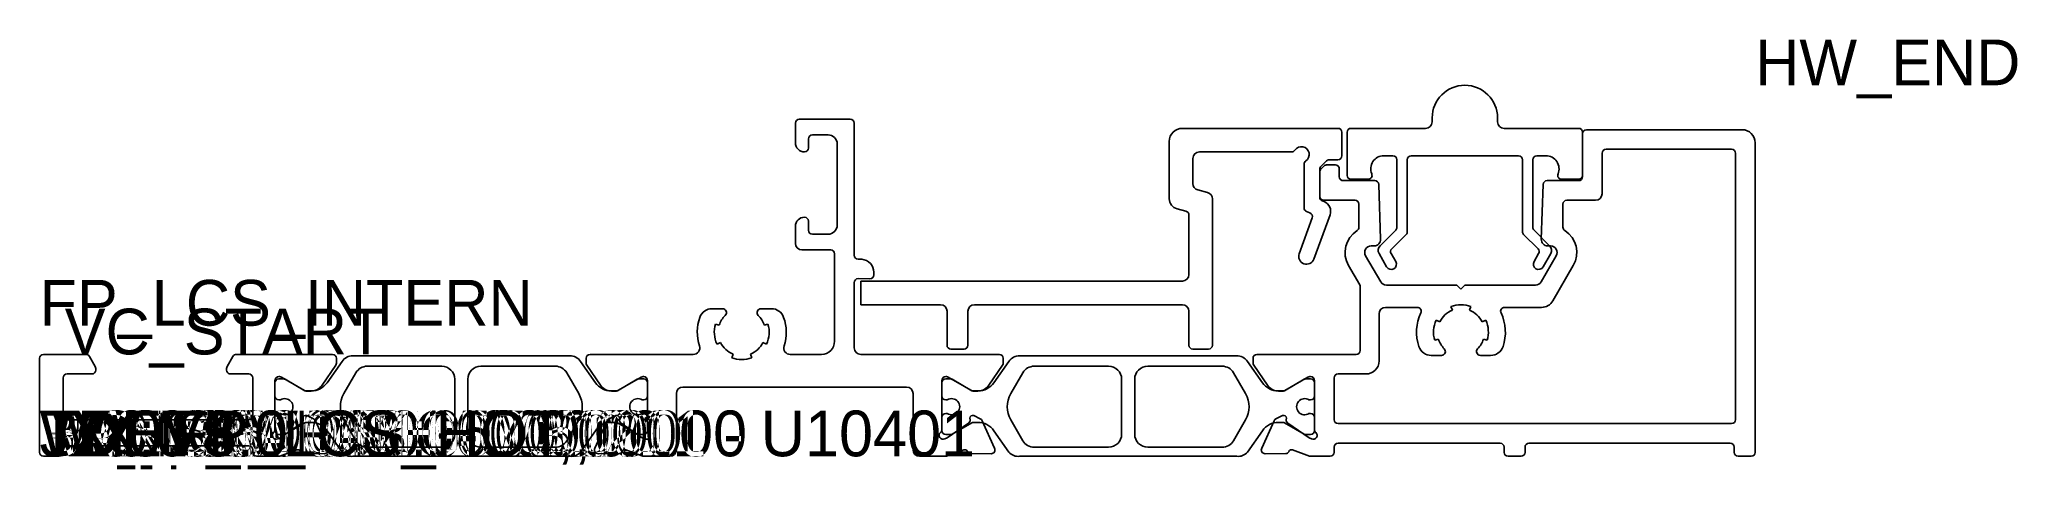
# Model space of a CAD drawing. Header units: metres. Extents: x 0 to 151, y -1 to 32.
import ezdxf

# ---------------------------------------------------------------- set-up
doc = ezdxf.new("R2010")
doc.units = ezdxf.units.M

msp = doc.modelspace()

# ---------------------------------------------------------------- linework, layer by layer
for p, q in [((58.1, 25.8), (62, 25.8)), ((106.499889, 25.905363), (106.499889, 25.605363)), ((111.499889, 25.605363), (111.499889, 25.905363)), ((57.8, 24), (57.8, 25.5)), ((58.8, 24.3), (58.8, 23.6)), ((60.3, 24.6), (59.1, 24.6)), ((62.3, 25.5), (62.3, 15.383431)), ((99.296461, 25.105363), (87.396461, 25.105363)), ((99.596461, 23.005363), (99.596461, 24.805363)), ((99.999889, 24.805363), (99.999889, 21.505363)), ((105.999889, 25.105363), (100.299889, 25.105363)), ((117.699889, 25.105363), (111.999889, 25.105363)), ((117.999889, 21.505363), (117.999889, 24.805363)), ((117.999889, 21.4), (117.999889, 24.7)), ((118.299889, 25), (130.199889, 25)), ((61, 17.7), (61, 23.9)), ((86.396461, 24.105363), (86.396461, 19.719985)), ((88.196461, 20.872403), (88.196461, 22.805363)), ((88.696461, 23.305363), (95.751558, 23.305363)), ((98.624153, 22.705363), (99.296461, 22.705363)), ((102.799889, 23.005363), (103.499889, 23.005363)), ((103.799889, 22.705363), (103.799889, 17.529627)), ((104.599889, 17.198256), (104.599889, 22.705363)), ((104.899889, 23.005363), (113.099889, 23.005363)), ((113.399889, 22.705363), (113.399889, 17.198256)), ((114.199889, 17.529627), (114.199889, 22.705363)), ((114.499889, 23.005363), (115.199889, 23.005363)), ((119.499889, 23.2), (119.499889, 20.1)), ((129.399889, 23.5), (119.799889, 23.5)), ((129.699889, 2.8), (129.699889, 23.2)), ((131.199889, 24), (131.199889, 0.3)), ((96.699889, 22.357031), (96.699889, 19.015436)), ((97.899889, 19.829106), (97.899889, 21.981098)), ((97.899889, 19.9), (97.899889, 21.775736)), ((97.987757, 22.193231), (98.412021, 22.617495)), ((97.987757, 21.987868), (98.212021, 22.212132)), ((98.424153, 22.3), (99.099889, 22.3)), ((99.399889, 22), (99.399889, 21.4)), ((100.299889, 21.205363), (101.599889, 21.205363)), ((116.399889, 21.205363), (117.699889, 21.205363)), ((89.325292, 20.187242), (88.56763, 20.389285)), ((89.696461, 8.505363), (89.696461, 19.704124)), ((99.699889, 21.1), (102.110182, 21.1)), ((102.409999, 20.81047), (102.556423, 16.61745)), ((114.843355, 16.61745), (114.989778, 20.81047)), ((115.289595, 21.1), (117.699889, 21.1)), ((86.990331, 18.946997), (87.67376, 18.76475)), ((87.896461, 18.474879), (87.896461, 13.905363)), ((97.324037, 18.250145), (96.326908, 15.510558)), ((96.888864, 18.736736), (97.153155, 18.631451)), ((97.454237, 15.099377), (98.688134, 18.475225)), ((98.232819, 19.493059), (98.088864, 19.550407)), ((100.599889, 19.6), (98.199889, 19.6)), ((100.899889, 17.536709), (100.899889, 19.3)), ((116.499889, 19.3), (116.499889, 17.536709)), ((118.999889, 19.6), (116.799889, 19.6)), ((57.8, 16.3), (57.8, 17.6)), ((58.8, 18), (58.8, 17.3)), ((59.1, 17), (60.3, 17)), ((103.712022, 17.317495), (102.514838, 16.120312)), ((103.406073, 15.880176), (104.512022, 16.986124)), ((113.487757, 16.986124), (114.593706, 15.880176)), ((115.484941, 16.120312), (114.287757, 17.317495)), ((60.5, 15.8), (58.3, 15.8)), ((60.8, 8.799995), (60.8, 15.5)), ((101.407505, 15.35), (102.562206, 13.35)), ((102.056727, 16.1), (101.840518, 16.1)), ((102.435379, 15.516759), (103.01949, 14.505049)), ((103.71231, 14.905049), (103.358397, 15.518044)), ((114.641382, 15.518044), (114.287469, 14.905049)), ((114.837572, 13.35), (115.992272, 15.35)), ((114.980289, 14.505049), (115.5644, 15.516759)), ((115.559259, 16.1), (115.34305, 16.1)), ((62.6, 15.083431), (62.876615, 15.083431)), ((63.799692, 14.086394), (63.799692, 13.886394)), ((100.959721, 13.125585), (100.108467, 14.6)), ((117.29131, 14.6), (115.732464, 11.9)), ((62.3, 13.299995), (62.3, 8.299995)), ((63.499692, 13.586394), (62.6, 13.599995)), ((87.396461, 13.405363), (62.804076, 13.405363)), ((62.804076, 13.405363), (62.804076, 11.605363)), ((100.999913, 8.099995), (100.999913, 12.975585)), ((102.995218, 13.1), (108.391866, 13.1)), ((108.391866, 13.1), (108.691866, 12.8)), ((108.691866, 12.8), (108.991866, 13.1)), ((108.991866, 13.1), (114.404559, 13.1)), ((51.437147, 11.299995), (52.230195, 11.299995)), ((55.169583, 11.299995), (55.96263, 11.299995)), ((62.804076, 11.605363), (68.897662, 11.605363)), ((69.397662, 11.105363), (69.397662, 8.505363)), ((70.997662, 8.505363), (70.997662, 11.105363)), ((71.497662, 11.605363), (87.396461, 11.605363)), ((87.896461, 11.105363), (87.896461, 8.505363)), ((102.43948, 10.9), (102.43948, 7.299995)), ((105.363726, 11.4), (102.93948, 11.4)), ((107.932673, 11.454829), (108.042275, 11.175567)), ((109.357503, 11.175567), (109.467105, 11.454829)), ((114.866439, 11.4), (112.036051, 11.4)), ((51.979858, 10.030554), (51.693186, 10.11898)), ((55.706592, 10.11898), (55.41992, 10.030554)), ((107.078145, 10.280985), (106.807854, 10.41115)), ((110.591923, 10.41115), (110.321633, 10.280985)), ((3.549445, 7.799995), (0.3, 7.799995)), ((4.259808, 6.86961), (3.809253, 7.649995)), ((14.790748, 7.649995), (14.340193, 6.86961)), ((22.400789, 7.799995), (15.050556, 7.799995)), ((23.950435, 7.694641), (40.549373, 7.694641)), ((42.0991, 7.799995), (49.989094, 7.799995)), ((51.807854, 8.588839), (52.078145, 8.719004)), ((53.042275, 7.824422), (52.932673, 7.54516)), ((54.467105, 7.54516), (54.357503, 7.824422)), ((55.321633, 8.719004), (55.591923, 8.588839)), ((57.410684, 7.799995), (59.8, 7.799995)), ((62.8, 7.799995), (73.400678, 7.799995)), ((69.697662, 8.205363), (70.697662, 8.205363)), ((74.950434, 7.694641), (91.549373, 7.694641)), ((88.196461, 8.205363), (89.396461, 8.205363)), ((93.0991, 7.799995), (100.699913, 7.799995)), ((107.207934, 7.722135), (106.429441, 7.722135)), ((106.693186, 8.881009), (106.979858, 8.969435)), ((110.970337, 7.722135), (110.191844, 7.722135)), ((110.41992, 8.969435), (110.706592, 8.881009)), ((0, 7.499995), (0, 0.3)), ((2.1, 6.299995), (4, 6.299995)), ((4.3, 6.599995), (4.3, 6.71961)), ((14.3, 6.71961), (14.3, 6.599995)), ((14.6, 6.299995), (16, 6.299995)), ((18.300789, 6.099991), (18.3472, 6.099991)), ((18.4972, 6.059798), (20.264187, 5.039628)), ((21.605019, 5.436469), (22.646535, 6.9655)), ((21.987185, 5.634276), (23.131283, 7.268217)), ((22.700789, 7.137573), (22.700789, 7.499995)), ((24.194198, 6.394641), (23.270429, 4.794639)), ((30.752475, 6.894638), (25.060221, 6.894638)), ((39.444722, 6.894638), (33.752478, 6.894638)), ((41.234513, 4.794638), (40.310746, 6.39464)), ((41.368525, 7.268217), (42.512624, 5.634276)), ((41.7991, 7.137573), (41.7991, 7.499995)), ((42.89487, 5.436469), (41.853354, 6.9655)), ((46.002689, 6.059798), (44.235702, 5.039628)), ((46.1991, 6.099991), (46.152689, 6.099991)), ((69.347088, 6.099991), (69.300678, 6.099991)), ((71.264075, 5.039628), (69.497088, 6.059798)), ((73.646423, 6.9655), (72.604907, 5.436469)), ((72.987184, 5.634276), (74.131282, 7.268217)), ((73.700678, 7.499995), (73.700678, 7.137573)), ((75.191623, 6.394641), (74.267854, 4.794639)), ((81.749901, 6.894638), (76.057647, 6.894638)), ((90.442147, 6.894638), (84.749904, 6.894638)), ((92.231939, 4.794638), (91.308171, 6.39464)), ((92.368525, 7.268217), (93.512623, 5.634276)), ((92.7991, 7.137573), (92.7991, 7.499995)), ((93.89487, 5.436469), (92.853354, 6.9655)), ((97.002689, 6.059798), (95.235702, 5.039628)), ((97.1991, 6.099991), (97.152689, 6.099991)), ((101.43948, 6.299995), (99.299889, 6.299995)), ((1.8, 3.099995), (1.8, 5.999995)), ((16.3, 5.999995), (16.3, 3.099995)), ((17.999889, 4.619638), (17.999889, 5.619641)), ((18, 2.047204), (18, 5.799991)), ((18.299908, 5.919641), (18.686263, 5.919641)), ((18.786236, 5.892861), (20.295593, 5.021436)), ((20.395593, 4.994641), (20.758457, 4.994641)), ((20.414187, 4.999435), (20.778539, 4.999435)), ((31.752475, 1.694636), (31.752475, 5.894638)), ((32.752478, 5.894638), (32.752478, 1.694636)), ((44.085702, 4.999435), (43.72135, 4.999435)), ((43.741352, 4.994641), (44.104216, 4.994641)), ((44.204202, 5.021436), (45.713542, 5.892861)), ((45.813515, 5.919641), (46.199901, 5.919641)), ((46.499889, 2.047204), (46.499889, 5.799991)), ((46.499889, 5.619641), (46.499889, 4.619638)), ((48.699889, 4.799995), (48.699889, 0.5)), ((66.299889, 5.299995), (49.199889, 5.299995)), ((66.799889, 0.5), (66.799889, 4.799995)), ((68.999889, 5.799991), (68.999889, 2.047204)), ((68.999889, 4.619638), (68.999889, 5.619641)), ((69.299907, 5.919641), (69.686262, 5.919641)), ((69.786235, 5.892861), (71.295592, 5.021436)), ((71.395592, 4.994641), (71.758456, 4.994641)), ((71.778427, 4.999435), (71.414075, 4.999435)), ((82.749901, 1.694636), (82.749901, 5.894638)), ((83.749904, 5.894638), (83.749904, 1.694636)), ((95.085702, 4.999435), (94.72135, 4.999435)), ((94.741351, 4.994641), (95.104215, 4.994641)), ((95.204201, 5.021436), (96.713541, 5.892861)), ((96.813514, 5.919641), (97.1999, 5.919641)), ((97.499888, 5.619641), (97.499888, 4.619638)), ((97.499889, 2.047204), (97.499889, 5.799991)), ((98.999889, 5.999995), (98.999889, 2.8)), ((18.420069, 4.319634), (18.299889, 4.319634)), ((18.299889, 3.269631), (18.420094, 3.269631)), ((20.94527, 2.873963), (20.437847, 3.114682)), ((43.554619, 2.873963), (44.062042, 3.114682)), ((46.079715, 3.269631), (46.199889, 3.269631)), ((46.199887, 4.319634), (46.07974, 4.319634)), ((69.420068, 4.319634), (69.299889, 4.319634)), ((69.299889, 3.269631), (69.420093, 3.269631)), ((71.437735, 3.114682), (71.945158, 2.873963)), ((94.554619, 2.873963), (95.062042, 3.114682)), ((97.079714, 3.269631), (97.199888, 3.269631)), ((97.199886, 4.319634), (97.079739, 4.319634)), ((16, 2.799995), (2.1, 2.799995)), ((17.999889, 1.969637), (17.999889, 2.969631)), ((18.686289, 1.669637), (18.299889, 1.669637)), ((20.033493, 2.531731), (18.404736, 1.407265)), ((20.295624, 2.567846), (18.786289, 1.696432)), ((20.152775, 2.917873), (20.162076, 2.802778)), ((20.758457, 2.594641), (20.395624, 2.594641)), ((22.038856, 0.620636), (21.090206, 2.726151)), ((23.131286, 0.32106), (21.987185, 1.955006)), ((23.270426, 2.794632), (24.194186, 1.194635)), ((40.310742, 1.194631), (41.23451, 2.794623)), ((42.512624, 1.955006), (41.368523, 0.32106)), ((42.461033, 0.620636), (43.409683, 2.726151)), ((44.104185, 2.594641), (43.741352, 2.594641)), ((45.713487, 1.696433), (44.204187, 2.567845)), ((44.347114, 2.917873), (44.337813, 2.802778)), ((44.466396, 2.531731), (46.095153, 1.407265)), ((46.199889, 1.669637), (45.813489, 1.669637)), ((46.499889, 2.969631), (46.499889, 1.969637)), ((68.999889, 1.969637), (68.999889, 2.969631)), ((69.686289, 1.669637), (69.299889, 1.669637)), ((69.404625, 1.407265), (71.033381, 2.531731)), ((71.295623, 2.567846), (69.786289, 1.696432)), ((71.161965, 2.802778), (71.152663, 2.917873)), ((71.758456, 2.594641), (71.395623, 2.594641)), ((72.090094, 2.726151), (73.038744, 0.620636)), ((74.131285, 0.32106), (72.987184, 1.955006)), ((74.267851, 2.794632), (75.191611, 1.194635)), ((91.308168, 1.194631), (92.231936, 2.794623)), ((93.512623, 1.955006), (92.368522, 0.32106)), ((93.461033, 0.620636), (94.409683, 2.726151)), ((95.104184, 2.594641), (94.741351, 2.594641)), ((96.713486, 1.696433), (95.204186, 2.567845)), ((95.347114, 2.917873), (95.337813, 2.802778)), ((95.466396, 2.531731), (97.095153, 1.407265)), ((97.199888, 1.669637), (96.813488, 1.669637)), ((97.499888, 2.969631), (97.499888, 1.969637)), ((99.299889, 2.5), (129.399889, 2.5)), ((0.3, 0), (1.5, 0)), ((1.8, 0.3), (1.8, 0.499995)), ((2.1, 0.799995), (16, 0.799995)), ((16.3, 0.499995), (16.3, 0.3)), ((16.6, 0), (18.267941, 0)), ((18.404736, 1.407265), (18.222027, 1.325918)), ((18.369455, 0.017697), (19.671317, 0.485836)), ((20.185215, 0.206118), (21.764143, 0.195661)), ((40.549371, 0), (23.950438, 0)), ((25.060211, 0.694636), (30.752475, 0.694636)), ((33.752478, 0.694636), (39.44472, 0.694636)), ((44.314674, 0.206118), (42.735746, 0.195661)), ((46.130434, 0.017697), (44.828572, 0.485836)), ((46.095153, 1.407265), (46.277862, 1.325918)), ((48.199889, 0), (46.231948, 0)), ((69.267829, 0), (67.299889, 0)), ((69.221916, 1.325918), (69.404625, 1.407265)), ((70.671206, 0.485836), (69.369343, 0.017697)), ((72.764031, 0.195661), (71.185103, 0.206118)), ((91.54937, 0), (74.950437, 0)), ((76.057636, 0.694636), (81.749901, 0.694636)), ((84.749904, 0.694636), (90.442145, 0.694636)), ((95.314674, 0.206118), (93.735746, 0.195661)), ((97.130434, 0.017697), (95.828572, 0.485836)), ((97.095153, 1.407265), (97.277862, 1.325918)), ((98.699889, 0), (97.231948, 0)), ((98.999889, 0.7), (98.999889, 0.3)), ((111.699889, 1), (99.299889, 1)), ((111.999889, 0.3), (111.999889, 0.7)), ((113.299889, 0), (112.299889, 0)), ((113.599889, 0.7), (113.599889, 0.3)), ((129.299889, 1), (113.899889, 1)), ((129.599889, 0.3), (129.599889, 0.7)), ((130.899889, 0), (129.899889, 0))]:
    msp.add_line(p, q)
for centre, radius, start, end in [((108.999889, 25.905363), 2.5, 360, 180), ((58.1, 25.5), 0.3, 90, 180), ((62, 25.5), 0.3, 360, 90), ((59.1, 24.3), 0.3, 90, 180), ((60.3, 23.9), 0.7, 360, 90), ((87.396461, 24.105363), 1, 90, 180), ((99.296461, 24.805363), 0.3, 360, 90), ((100.299889, 24.805363), 0.3, 90, 180), ((105.999889, 25.605363), 0.5, 270, 360), ((111.999889, 25.605363), 0.5, 180, 270), ((117.699889, 24.805363), 0.3, 360, 90), ((118.299889, 24.7), 0.3, 90, 180), ((130.199889, 24), 1, 360, 90), ((58.5, 24), 0.7, 180, 270), ((58.5, 23.6), 0.3, 270, 360), ((88.696461, 22.805363), 0.5, 90, 180), ((95.751558, 23.605363), 0.3, 270, 326.251011), ((96.499889, 23.105363), 0.6, 303.748989, 146.251011), ((98.624153, 22.405363), 0.3, 90, 135), ((99.296461, 23.005363), 0.3, 270, 360), ((102.799889, 22.005363), 1, 90, 202.619865), ((103.499889, 22.705363), 0.3, 360, 90), ((104.899889, 22.705363), 0.3, 90, 180), ((113.099889, 22.705363), 0.3, 360, 90), ((114.499889, 22.705363), 0.3, 90, 180), ((115.199889, 22.005363), 1, 337.380135, 90), ((119.799889, 23.2), 0.3, 90, 180), ((129.399889, 23.2), 0.3, 360, 90), ((96.999889, 22.357031), 0.3, 123.748989, 180), ((98.199889, 21.981098), 0.3, 135, 180), ((98.199889, 21.775736), 0.3, 135, 180), ((98.424153, 22), 0.3, 90, 135), ((99.099889, 22), 0.3, 360, 90), ((99.699889, 21.4), 0.3, 180, 270), ((100.299889, 21.505363), 0.3, 180, 270), ((101.599889, 21.505363), 0.3, 270, 22.619865), ((116.399889, 21.505363), 0.3, 157.380135, 270), ((117.699889, 21.505363), 0.3, 270, 360), ((117.699889, 21.4), 0.3, 270, 360), ((87.196461, 19.719985), 0.8, 180, 255.068583), ((88.696461, 20.872403), 0.5, 180, 255.068583), ((89.196461, 19.704124), 0.5, 360, 75.068583), ((98.199889, 19.9), 0.3, 180, 270), ((98.199889, 19.829106), 0.3, 180, 248.279152), ((102.110182, 20.8), 0.3, 2, 90), ((115.289595, 20.8), 0.3, 90, 178), ((118.999889, 20.1), 0.5, 270, 360), ((58.5, 17.6), 0.7, 90, 180), ((58.5, 18), 0.3, 360, 90), ((87.596461, 18.474879), 0.3, 360, 75.068583), ((96.999889, 19.015436), 0.3, 180, 248.279152), ((97.042129, 18.352751), 0.3, 340, 68.279152), ((97.936751, 18.749861), 0.8, 339.922274, 68.279152), ((100.599889, 19.3), 0.3, 360, 90), ((116.799889, 19.3), 0.3, 90, 180), ((59.1, 17.3), 0.3, 180, 270), ((60.3, 17.7), 0.7, 270, 360), ((101.840518, 15.6), 2, 122.643077, 210), ((100.599889, 17.536709), 0.3, 302.643077, 360), ((103.499889, 17.529627), 0.3, 315, 360), ((104.299889, 17.198256), 0.3, 315, 360), ((113.699889, 17.198256), 0.3, 180, 225), ((114.499889, 17.529627), 0.3, 180, 225), ((116.799889, 17.536709), 0.3, 180, 237.356923), ((115.559259, 15.6), 2, 330, 57.356923), ((58.3, 16.3), 0.5, 180, 270), ((60.5, 15.5), 0.3, 360, 90), ((62.6, 15.383431), 0.3, 180, 270), ((96.890712, 15.30535), 0.599987, 160, 339.922274), ((101.840518, 15.6), 0.5, 90, 210), ((102.056727, 16.6), 0.5, 270, 2), ((102.868392, 15.766759), 0.5, 135, 210), ((103.618205, 15.668044), 0.3, 135, 210), ((114.381574, 15.668044), 0.3, 330, 45), ((115.34305, 16.6), 0.5, 178, 270), ((115.131387, 15.766759), 0.5, 330, 45), ((115.559259, 15.6), 0.5, 330, 90), ((62.799692, 14.086394), 1, 360, 85.588274), ((63.499692, 13.886394), 0.3, 270, 360), ((87.396461, 13.905363), 0.5, 270, 360), ((103.3659, 14.705049), 0.4, 210, 30), ((114.633879, 14.705049), 0.4, 150, 330), ((62.6, 13.299995), 0.3, 90, 180), ((100.699913, 12.975585), 0.3, 360, 30), ((102.995218, 13.6), 0.5, 210, 270), ((114.404559, 13.6), 0.5, 270, 330), ((53.699889, 9.499995), 3.4, 160.528779, 197.920213), ((51.437147, 10.299995), 1, 90, 160.528779), ((53.699889, 9.499995), 1.8, 134.415309, 162.857143), ((52.230195, 10.999995), 0.3, 314.415309, 90), ((55.169583, 10.999995), 0.3, 90, 225.584691), ((53.699889, 9.499995), 1.8, 17.142857, 45.584691), ((55.96263, 10.299995), 1, 19.471221, 90), ((53.699889, 9.499995), 3.4, 342.079787, 19.471221), ((68.897662, 11.105363), 0.5, 360, 90), ((71.497662, 11.105363), 0.5, 90, 180), ((87.396461, 11.105363), 0.5, 360, 90), ((102.93948, 10.9), 0.5, 90, 180), ((108.699889, 9.499995), 3.4, 154.377876, 198.911563), ((105.363726, 11.1), 0.3, 334.377876, 90), ((108.699889, 9.499995), 1.8, 111.428571, 154.285714), ((108.699889, 9.499995), 2.1, 68.571429, 111.428571), ((108.699889, 9.499995), 1.8, 25.714286, 68.571429), ((112.036051, 11.1), 0.3, 90, 205.622124), ((108.699889, 9.499995), 3.4, 341.088437, 25.622124), ((114.866439, 12.4), 1, 270, 330), ((53.699889, 9.499995), 2.1, 162.857143, 205.714286), ((53.699889, 9.499995), 2.1, 334.285714, 17.142857), ((108.699889, 9.499995), 2.1, 154.285714, 197.142857), ((108.699889, 9.499995), 2.1, 342.857143, 25.714286), ((0.3, 7.499995), 0.3, 90, 180), ((3.549445, 7.499995), 0.3, 30, 90), ((15.050556, 7.499995), 0.3, 90, 150), ((22.400789, 7.499995), 0.3, 360, 90), ((23.950435, 6.694641), 1, 90, 144.99999), ((40.549373, 6.694641), 1, 35.00001, 90), ((42.0991, 7.499995), 0.3, 90, 180), ((49.989094, 8.299995), 0.5, 270, 17.920213), ((53.699889, 9.499995), 1.8, 205.714286, 248.571429), ((53.699889, 9.499995), 1.8, 291.428571, 334.285714), ((57.410684, 8.299995), 0.5, 162.079787, 270), ((59.8, 8.799995), 1, 270, 360), ((62.8, 8.299995), 0.5, 180, 270), ((69.697662, 8.505363), 0.3, 180, 270), ((70.697662, 8.505363), 0.3, 270, 360), ((73.400678, 7.499995), 0.3, 360, 90), ((74.950434, 6.694641), 1, 90, 144.99999), ((88.196461, 8.505363), 0.3, 180, 270), ((89.396461, 8.505363), 0.3, 270, 360), ((91.549373, 6.694641), 1, 35.00001, 90), ((93.0991, 7.499995), 0.3, 90, 180), ((100.699913, 8.099995), 0.3, 270, 360), ((106.429441, 8.722135), 1, 198.911563, 270), ((108.699889, 9.499995), 1.8, 197.142857, 224.728071), ((107.207934, 8.022135), 0.3, 270, 44.728071), ((110.191844, 8.022135), 0.3, 135.271929, 270), ((108.699889, 9.499995), 1.8, 315.271929, 342.857143), ((110.970337, 8.722135), 1, 270, 341.088437), ((2.1, 5.999995), 0.3, 90, 180), ((4, 6.599995), 0.3, 270, 360), ((4, 6.71961), 0.3, 360, 30), ((14.6, 6.71961), 0.3, 150, 180), ((14.6, 6.599995), 0.3, 180, 270), ((16, 5.999995), 0.3, 360, 90), ((18.301349, 5.79864), 0.301352, 90, 180), ((18.3472, 5.799991), 0.3, 60, 90), ((22.400789, 7.137573), 0.3, 324.99999, 360), ((25.060221, 5.894638), 1, 90, 149.999791), ((30.752475, 5.894638), 1, 360, 90), ((33.752478, 5.894638), 1, 90, 180), ((39.444722, 5.894638), 1, 30.000158, 90), ((42.0991, 7.137573), 0.3, 180, 215.00001), ((46.152689, 5.799991), 0.3, 90, 120), ((46.19854, 5.79864), 0.301352, 360, 90), ((53.699889, 9.499995), 2.1, 248.571429, 291.428571), ((69.301237, 5.79864), 0.301352, 90, 180), ((69.347088, 5.799991), 0.3, 60, 90), ((73.400678, 7.137573), 0.3, 324.99999, 360), ((76.057647, 5.894638), 1, 90, 149.999791), ((81.749901, 5.894638), 1, 360, 90), ((84.749904, 5.894638), 1, 90, 180), ((90.442147, 5.894638), 1, 30.000158, 90), ((93.0991, 7.137573), 0.3, 180, 215.00001), ((97.152689, 5.799991), 0.3, 90, 120), ((97.19854, 5.79864), 0.301352, 360, 90), ((99.299889, 5.999995), 0.3, 90, 180), ((101.43948, 7.299995), 1, 270, 360), ((18.299891, 4.619636), 0.300002, 180, 270), ((18.299899, 5.619632), 0.300009, 90, 180), ((18.686279, 5.719699), 0.199942, 60.004532, 90), ((20.414187, 5.299435), 0.3, 240, 270), ((20.395593, 5.194641), 0.2, 240.000084, 270), ((20.758457, 6.494641), 1.5, 270, 324.99999), ((20.778539, 5.999435), 1, 270, 325.73883), ((25.002476, 3.794633), 2, 149.999791, 210.000045), ((39.502465, 3.794633), 2, 329.999673, 30.000158), ((43.741352, 6.494641), 1.5, 215.00001, 270), ((43.72135, 5.999435), 1, 214.26117, 270), ((44.085702, 5.299435), 0.3, 270, 300), ((44.104208, 5.194612), 0.199972, 270, 300.002373), ((45.813499, 5.719701), 0.19994, 90, 119.995599), ((46.199887, 4.619636), 0.300002, 270, 360), ((46.199895, 5.619647), 0.299994, 360, 90), ((49.199889, 4.799995), 0.5, 90, 180), ((66.299889, 4.799995), 0.5, 360, 90), ((69.29989, 4.619636), 0.300002, 180, 270), ((69.299898, 5.619632), 0.300009, 90, 180), ((69.686278, 5.719699), 0.199942, 60.004532, 90), ((71.414075, 5.299435), 0.3, 240, 270), ((71.395592, 5.194641), 0.2, 240.000084, 270), ((71.758456, 6.494641), 1.5, 270, 324.99999), ((71.778427, 5.999435), 1, 270, 325.73883), ((75.999901, 3.794633), 2, 149.999791, 210.000045), ((90.499891, 3.794633), 2, 329.999673, 30.000158), ((94.741351, 6.494641), 1.5, 215.00001, 270), ((94.72135, 5.999435), 1, 214.26117, 270), ((95.085702, 5.299435), 0.3, 270, 300), ((95.104208, 5.194612), 0.199972, 270, 300.002373), ((96.813498, 5.719701), 0.19994, 90, 119.995599), ((97.199886, 4.619636), 0.300002, 270, 360), ((97.199894, 5.619647), 0.299994, 360, 90), ((2.1, 3.099995), 0.3, 180, 270), ((16, 3.099995), 0.3, 270, 360), ((18.299889, 2.969631), 0.3, 90, 180), ((18.749889, 3.794641), 0.62, 237.864126, 122.13855), ((20.352125, 2.933984), 0.2, 64.620541, 184.620541), ((44.147764, 2.933984), 0.2, 355.379459, 115.379459), ((45.749919, 3.794641), 0.62, 57.86145, 302.135874), ((46.199889, 2.969631), 0.3, 360, 90), ((69.299889, 2.969631), 0.3, 90, 180), ((69.749889, 3.794641), 0.62, 237.864126, 122.13855), ((71.352013, 2.933984), 0.2, 64.620541, 184.620541), ((95.147764, 2.933984), 0.2, 355.379459, 115.379459), ((96.749918, 3.794641), 0.62, 57.86145, 302.135874), ((97.199888, 2.969631), 0.3, 360, 90), ((18.100025, 1.6), 0.300009, 131.812671, 293.995287), ((17.7, 2.047204), 0.3, 311.812671, 360), ((18.299889, 1.969637), 0.3, 180, 270), ((18.686289, 1.869637), 0.2, 270, 299.999986), ((19.863051, 2.778611), 0.3, 304.620541, 4.620541), ((20.395624, 2.394641), 0.2, 90, 119.999986), ((20.758457, 1.094641), 1.5, 35.00001, 90), ((20.816686, 2.602916), 0.3, 24.254172, 64.620541), ((30.752475, 1.694636), 1, 270, 360), ((33.752478, 1.694636), 1, 180, 270), ((43.741352, 1.094641), 1.5, 90, 144.99999), ((43.683203, 2.602916), 0.3, 115.379459, 155.745828), ((44.104185, 2.394641), 0.2, 59.999512, 90), ((44.636838, 2.778611), 0.3, 175.379459, 235.379459), ((45.813489, 1.869637), 0.2, 239.999512, 270), ((46.199889, 1.969637), 0.3, 270, 360), ((46.399864, 1.6), 0.300009, 246.004713, 48.187329), ((46.799889, 2.047204), 0.3, 180, 228.187329), ((69.099913, 1.6), 0.300009, 131.812671, 293.995287), ((68.699889, 2.047204), 0.3, 311.812671, 360), ((69.299889, 1.969637), 0.3, 180, 270), ((69.686289, 1.869637), 0.2, 270, 299.999986), ((70.86294, 2.778611), 0.3, 304.620541, 4.620541), ((71.395623, 2.394641), 0.2, 90, 119.999986), ((71.758456, 1.094641), 1.5, 35.00001, 90), ((71.816575, 2.602916), 0.3, 24.254172, 64.620541), ((81.749901, 1.694636), 1, 270, 360), ((84.749904, 1.694636), 1, 180, 270), ((94.741351, 1.094641), 1.5, 90, 144.99999), ((94.683203, 2.602916), 0.3, 115.379459, 155.745828), ((95.104184, 2.394641), 0.2, 59.999512, 90), ((95.636838, 2.778611), 0.3, 175.379459, 235.379459), ((96.813488, 1.869637), 0.2, 239.999512, 270), ((97.199888, 1.969637), 0.3, 270, 360), ((97.399864, 1.6), 0.300009, 246.004713, 48.187329), ((97.799889, 2.047204), 0.3, 180, 228.187329), ((99.299889, 2.8), 0.3, 180, 270), ((129.399889, 2.8), 0.3, 270, 360), ((0.3, 0.3), 0.3, 180, 270), ((1.5, 0.3), 0.3, 270, 360), ((2.1, 0.499995), 0.3, 90, 180), ((16, 0.499995), 0.3, 360, 90), ((16.6, 0.3), 0.3, 180, 270), ((18.267941, 0.3), 0.3, 270, 289.778171), ((19.750836, 0.264699), 0.235, 24, 109.778171), ((20.186771, 0.441113), 0.235, 204, 270), ((21.76613, 0.495654), 0.3, 270, 24.620541), ((23.83275, 0.905253), 0.912871, 219.788157, 277.4072), ((25.060211, 1.694636), 1, 210.000045, 270), ((39.44472, 1.694636), 1, 270, 329.999673), ((40.667059, 0.905253), 0.912871, 262.5928, 320.211843), ((42.733759, 0.495654), 0.3, 155.379459, 270), ((44.313118, 0.441113), 0.235, 270, 336), ((44.749053, 0.264699), 0.235, 70.221829, 156), ((46.231948, 0.3), 0.3, 250.221829, 270), ((48.199889, 0.5), 0.5, 270, 360), ((67.299889, 0.5), 0.5, 180, 270), ((69.267829, 0.3), 0.3, 270, 289.778171), ((70.750725, 0.264699), 0.235, 24, 109.778171), ((71.186659, 0.441113), 0.235, 204, 270), ((72.766018, 0.495654), 0.3, 270, 24.620541), ((74.832749, 0.905253), 0.912871, 219.788157, 277.4072), ((76.057636, 1.694636), 1, 210.000045, 270), ((90.442145, 1.694636), 1, 270, 329.999673), ((91.667058, 0.905253), 0.912871, 262.5928, 320.211843), ((93.733759, 0.495654), 0.3, 155.379459, 270), ((95.313118, 0.441113), 0.235, 270, 336), ((95.749053, 0.264699), 0.235, 70.221829, 156), ((97.231948, 0.3), 0.3, 250.221829, 270), ((98.699889, 0.3), 0.3, 270, 360), ((99.299889, 0.7), 0.3, 90, 180), ((111.699889, 0.7), 0.3, 360, 90), ((112.299889, 0.3), 0.3, 180, 270), ((113.299889, 0.3), 0.3, 270, 360), ((113.899889, 0.7), 0.3, 90, 180), ((129.299889, 0.7), 0.3, 360, 90), ((129.899889, 0.3), 0.3, 180, 270), ((130.899889, 0.3), 0.3, 270, 360)]:
    msp.add_arc(centre, radius, start, end)

# ---------------------------------------------------------------- texts
for tag, p in [('HW_END', (131.199889, 28.405363)), ('FP_LCS_INTERN', (0, 10)), ('VC_START', (1.924723, 7.799995)), ('WX:0', (0, 0)), ('WY:0', (0, 0)), ('WX:0', (0, 0)), ('WY:0', (0, 0)), ('JX:0', (0, 0)), ('JY:0', (0, 0)), ('JX:0', (0, 0)), ('JY:0', (0, 0)), ('TDEV3:0', (0, 0)), ('TDEV4:0', (0, 0)), ('TDEV5:0', (0, 0)), ('TDEV:0', (0, 0)), ('TDEV2:0', (0, 0)), ('TDEV3:0', (0, 0)), ('TDEV4:0', (0, 0)), ('TDEV5:0', (0, 0)), ('GLASS_MIN:0.000000', (0, 0)), ('GLASS_MAX:0.000000', (0, 0)), ('BL01:6500.000000,,1', (0, 0)), ('HW_START', (0, 0)), ('FP_LCS_ORIG', (0, 0)), ('MIN_VETRO:0', (0, 0)), ('MAX_VETRO:0', (0, 0)), ('DESC:N10630 - V31211 - U10401', (0, 0)), ('DENS:0', (0, 0)), ('MIN_VETRO:0', (0, 0)), ('MAX_VETRO:0', (0, 0)), ('PANE_WIDTH:57.500000', (0, 0)), ('VC_END', (0.9, 0)), ('FP_LCS_HOT', (10, 0))]:
    msp.add_attdef(tag, p, '', height=3.5)

doc.saveas('drawing.dxf')
